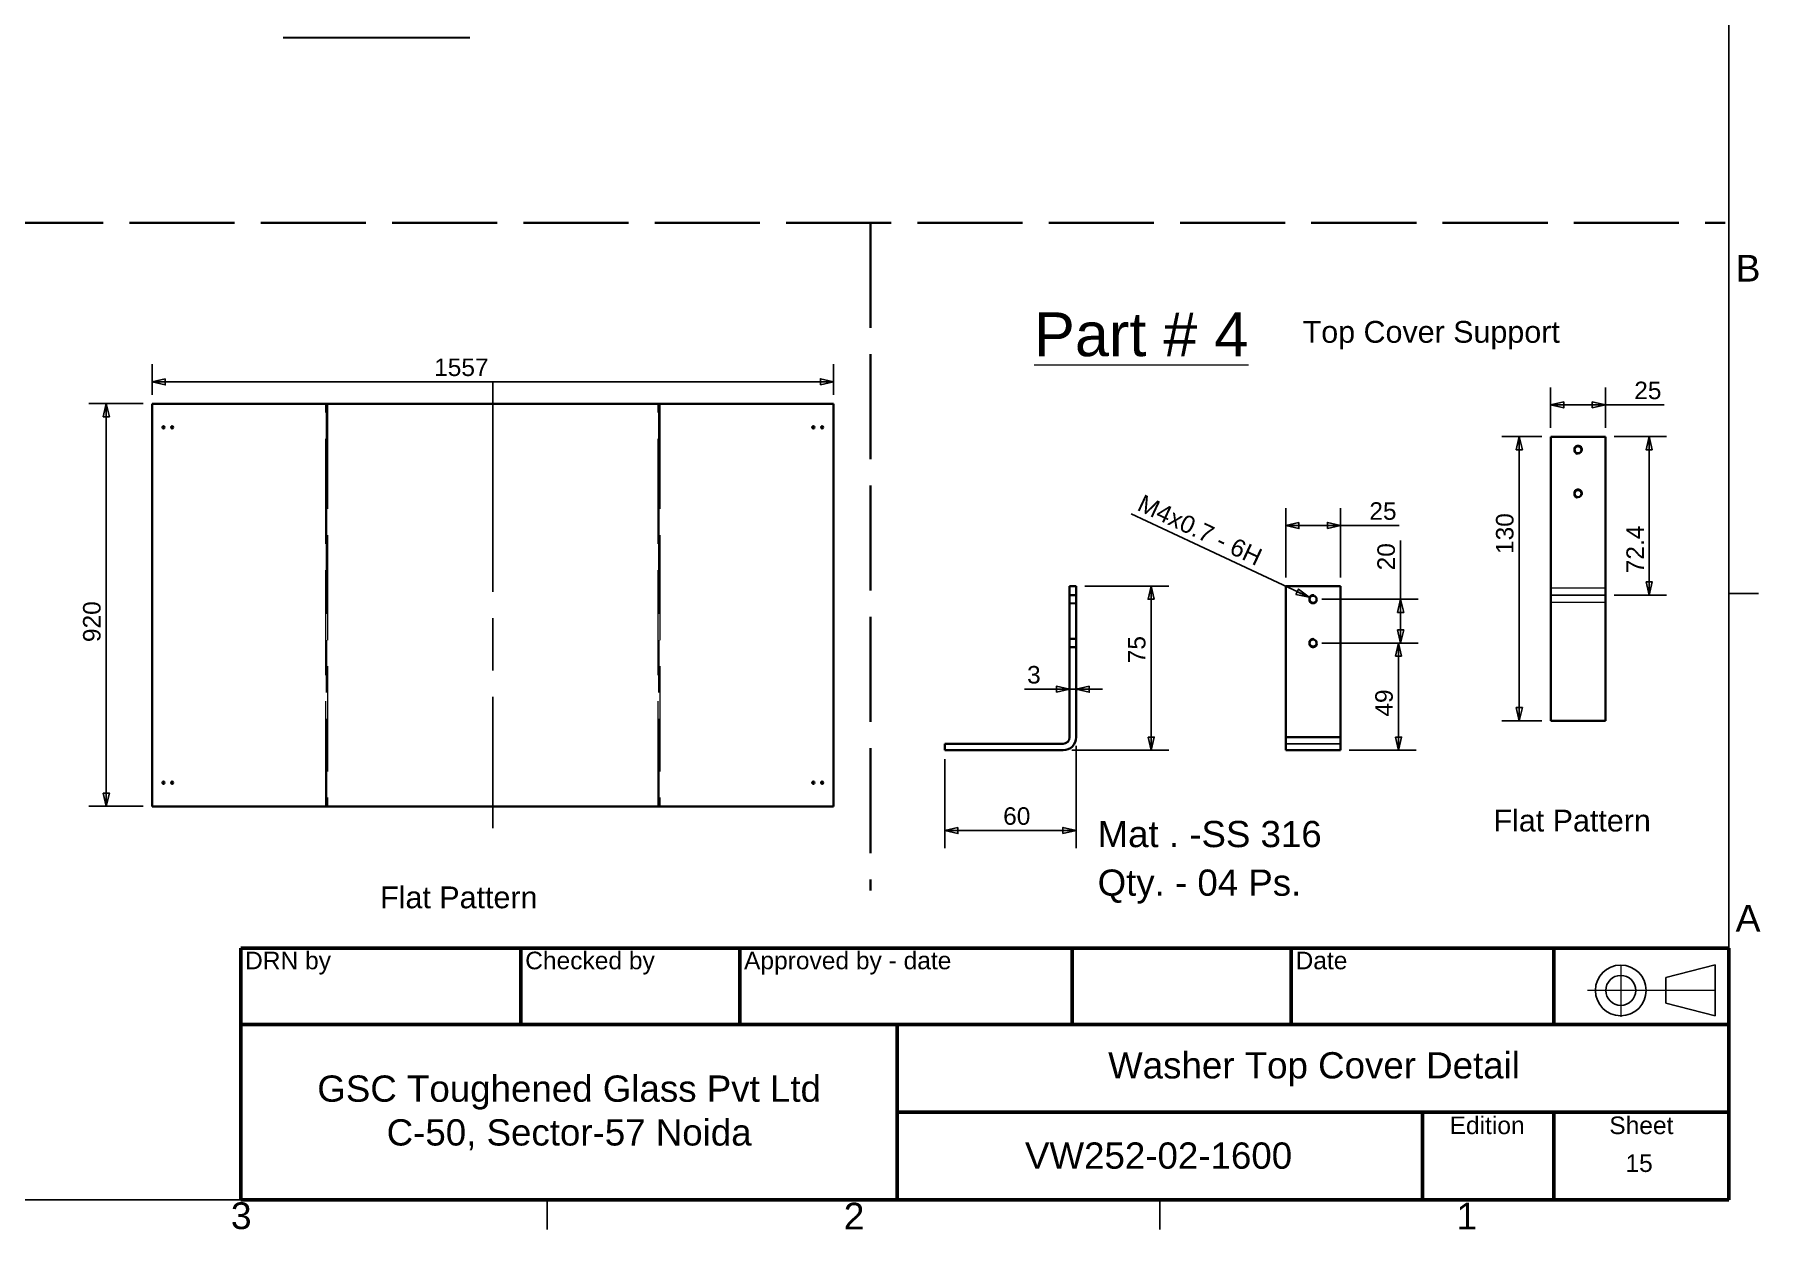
# Paper-space layout 'Washer Top Cover Detail' of a CAD drawing. Header units: millimetres. Extents: x -10 to 420, y -9 to 298.
# Drawn here: x 216.4 to 413.6, y -2.7 to 133.8 of the extents above; entities that cross this region are included whole.
import ezdxf

# ---------------------------------------------------------------- set-up
doc = ezdxf.new("R2010")
doc.units = ezdxf.units.MM
for name, pattern in [('ACAD_ISO02W100', [15, 12, -3]), ('ACAD_ISO04W100', [30, 24, -3, 0, -3]), ('ACAD_ISO08W100', [36, 24, -3, 6, -3])]:
    doc.linetypes.add(name, pattern=pattern)
for name, color, linetype, lineweight in [('2dTransBorder', 7, 'Continuous', 35), ('2dTransTitleBlock', 7, 'Continuous', 35), ('Centerline', 7, 'ACAD_ISO08W100', 25), ('Dimensions', 5, 'Continuous', 25), ('Hidden Edges', 7, 'ACAD_ISO02W100', 35), ('Sketch Lines', 7, 'Continuous', 25), ('Text', 5, 'Continuous', 25), ('Visible Edges', 7, 'Continuous', 50)]:
    doc.layers.add(name, color=color, linetype=linetype, lineweight=lineweight)
doc.layers.add('Title', color=7, linetype='Continuous')
doc.styles.add('Current-ISO', font='ARIAL.TTF')
doc.styles.get("Standard").update_dxf_attribs({"font": 'ARIAL.TTF'})
doc.styles.add('Text Style5', font='ARIAL.TTF')

# ---------------------------------------------------------------- blocks, each defined once
blk = doc.blocks.new('2dTransSymbol12')
at = {"color": 179}
for points in [[(230, 94.44), (229.65, 95.94), (229.3, 94.44), (230, 94.44)], [(229.3, 51.44), (229.65, 49.94), (230, 51.44), (229.3, 51.44)]]:
    blk.add_solid(points, dxfattribs=at)
at = {"layer": 'Dimensions', "color": 179, "linetype": 'Continuous', "lineweight": 25, "true_color": 0x262659}
for p, q in [((233.88, 95.94), (227.65, 95.94)), ((229.65, 95.94), (229.3, 94.44)), ((229.65, 94.44), (229.65, 95.94)), ((230, 94.44), (229.65, 95.94)), ((229.3, 94.44), (230, 94.44)), ((229.65, 94.44), (229.65, 51.44)), ((229.3, 51.44), (229.65, 49.94)), ((230, 51.44), (229.3, 51.44)), ((229.65, 51.44), (229.65, 49.94)), ((229.65, 49.94), (230, 51.44)), ((233.88, 49.94), (227.65, 49.94))]:
    blk.add_line(p, q, dxfattribs=at)
for points in [[(230, 94.44), (229.65, 95.94), (229.3, 94.44), (230, 94.44)], [(229.3, 51.44), (229.65, 49.94), (230, 51.44), (229.3, 51.44)]]:
    blk.add_lwpolyline(points, dxfattribs=at)
at = {"layer": 'Dimensions', "color": 178, "linetype": 'Continuous', "lineweight": 25, "true_color": 0x000001, "insert": (229.02, 68.7), "char_height": 2, "attachment_point": 7, "rotation": 90, "line_spacing_factor": 0.35, "style": 'Text Style5'}
blk.add_mtext('920', dxfattribs=at)
blk = doc.blocks.new('2dTransSymbol13')
at = {"color": 179}
for points in [[(236.38, 98.78), (234.88, 98.43), (236.38, 98.08), (236.38, 98.78)], [(311.22, 98.08), (312.72, 98.43), (311.22, 98.78), (311.22, 98.08)]]:
    blk.add_solid(points, dxfattribs=at)
at = {"layer": 'Dimensions', "color": 179, "linetype": 'Continuous', "lineweight": 25, "true_color": 0x262659}
for p, q in [((234.88, 96.94), (234.88, 100.43)), ((236.38, 98.78), (234.88, 98.43)), ((236.38, 98.08), (236.38, 98.78)), ((312.72, 98.43), (311.22, 98.78)), ((311.22, 98.78), (311.22, 98.08)), ((312.72, 96.94), (312.72, 100.43)), ((236.38, 98.43), (234.88, 98.43)), ((234.88, 98.43), (236.38, 98.08)), ((311.22, 98.43), (236.38, 98.43)), ((311.22, 98.43), (312.72, 98.43)), ((311.22, 98.08), (312.72, 98.43))]:
    blk.add_line(p, q, dxfattribs=at)
for points in [[(236.38, 98.78), (234.88, 98.43), (236.38, 98.08), (236.38, 98.78)], [(311.22, 98.08), (312.72, 98.43), (311.22, 98.78), (311.22, 98.08)]]:
    blk.add_lwpolyline(points, dxfattribs=at)
at = {"layer": 'Dimensions', "color": 178, "linetype": 'Continuous', "lineweight": 25, "true_color": 0x000001, "insert": (267.1, 99.06), "char_height": 2, "attachment_point": 7, "style": 'Text Style5'}
blk.add_mtext('1557', dxfattribs=at)
blk = doc.blocks.new('2dCenterLine1')
at = {"layer": 'Centerline', "lineweight": 25}
blk.add_line((273.8, 98.44), (273.8, 47.44), dxfattribs=at)
blk = doc.blocks.new('2dTransSymbol51')
at = {"color": 179}
for points in [[(326.93, 47.52), (325.43, 47.17), (326.93, 46.82), (326.93, 47.52)], [(338.93, 46.82), (340.43, 47.17), (338.93, 47.52), (338.93, 46.82)]]:
    blk.add_solid(points, dxfattribs=at)
at = {"layer": 'Dimensions', "color": 179, "linetype": 'Continuous', "lineweight": 25, "true_color": 0x262659}
for p, q in [((325.43, 55.34), (325.43, 45.17)), ((340.43, 56.84), (340.43, 45.17)), ((326.93, 47.52), (325.43, 47.17)), ((326.93, 46.82), (326.93, 47.52)), ((340.43, 47.17), (338.93, 47.52)), ((338.93, 47.52), (338.93, 46.82)), ((326.93, 47.17), (325.43, 47.17)), ((325.43, 47.17), (326.93, 46.82)), ((338.93, 47.17), (326.93, 47.17)), ((338.93, 47.17), (340.43, 47.17)), ((338.93, 46.82), (340.43, 47.17))]:
    blk.add_line(p, q, dxfattribs=at)
for points in [[(326.93, 47.52), (325.43, 47.17), (326.93, 46.82), (326.93, 47.52)], [(338.93, 46.82), (340.43, 47.17), (338.93, 47.52), (338.93, 46.82)]]:
    blk.add_lwpolyline(points, dxfattribs=at)
at = {"layer": 'Dimensions', "color": 18, "linetype": 'Continuous', "lineweight": 25, "true_color": 0x000000, "insert": (332.1, 47.8), "char_height": 2, "attachment_point": 7, "style": 'Text Style5'}
blk.add_mtext('60', dxfattribs=at)
blk = doc.blocks.new('2dTransSymbol52')
at = {"color": 179}
for points in [[(349.36, 73.59), (349.01, 75.09), (348.66, 73.59), (349.36, 73.59)], [(348.66, 57.84), (349.01, 56.34), (349.36, 57.84), (348.66, 57.84)]]:
    blk.add_solid(points, dxfattribs=at)
at = {"layer": 'Dimensions', "color": 179, "linetype": 'Continuous', "lineweight": 25, "true_color": 0x262659}
for p, q in [((341.43, 75.09), (351.01, 75.09)), ((349.01, 75.09), (348.66, 73.59)), ((349.01, 73.59), (349.01, 75.09)), ((349.36, 73.59), (349.01, 75.09)), ((348.66, 73.59), (349.36, 73.59)), ((349.01, 57.84), (349.01, 73.59)), ((348.66, 57.84), (349.01, 56.34)), ((349.36, 57.84), (348.66, 57.84)), ((349.01, 57.84), (349.01, 56.34)), ((349.01, 56.34), (349.36, 57.84)), ((339.93, 56.34), (351.01, 56.34))]:
    blk.add_line(p, q, dxfattribs=at)
for points in [[(349.36, 73.59), (349.01, 75.09), (348.66, 73.59), (349.36, 73.59)], [(348.66, 57.84), (349.01, 56.34), (349.36, 57.84), (348.66, 57.84)]]:
    blk.add_lwpolyline(points, dxfattribs=at)
at = {"layer": 'Dimensions', "color": 18, "linetype": 'Continuous', "lineweight": 25, "true_color": 0x010000, "insert": (348.38, 66.28), "char_height": 2, "attachment_point": 7, "rotation": 90, "style": 'Text Style5'}
blk.add_mtext('75', dxfattribs=at)
blk = doc.blocks.new('2dTransSymbol53')
at = {"color": 179}
for points in [[(365.88, 82.36), (364.38, 82.01), (365.88, 81.66), (365.88, 82.36)], [(369.13, 81.66), (370.63, 82.01), (369.13, 82.36), (369.13, 81.66)]]:
    blk.add_solid(points, dxfattribs=at)
at = {"layer": 'Dimensions', "color": 179, "linetype": 'Continuous', "lineweight": 25, "true_color": 0x262659}
for p, q in [((364.38, 76.09), (364.38, 84.01)), ((370.63, 76.09), (370.63, 84.01)), ((365.88, 82.36), (364.38, 82.01)), ((365.88, 82.01), (364.38, 82.01)), ((364.38, 82.01), (365.88, 81.66)), ((365.88, 81.66), (365.88, 82.36)), ((369.13, 82.01), (365.88, 82.01)), ((370.63, 82.01), (369.13, 82.36)), ((369.13, 82.36), (369.13, 81.66)), ((369.13, 82.01), (370.63, 82.01)), ((369.13, 81.66), (370.63, 82.01)), ((377.34, 82.01), (370.63, 82.01))]:
    blk.add_line(p, q, dxfattribs=at)
for points in [[(365.88, 82.36), (364.38, 82.01), (365.88, 81.66), (365.88, 82.36)], [(369.13, 81.66), (370.63, 82.01), (369.13, 82.36), (369.13, 81.66)]]:
    blk.add_lwpolyline(points, dxfattribs=at)
at = {"layer": 'Dimensions', "color": 178, "linetype": 'Continuous', "lineweight": 25, "true_color": 0x000001, "insert": (373.93, 82.64), "char_height": 2, "attachment_point": 7, "line_spacing_factor": 0.35, "style": 'Text Style5'}
blk.add_mtext('25', dxfattribs=at)
blk = doc.blocks.new('2dTransSymbol54')
at = {"color": 179}
for points in [[(338.18, 62.96), (339.68, 63.31), (338.18, 63.66), (338.18, 62.96)], [(341.93, 63.66), (340.43, 63.31), (341.93, 62.96), (341.93, 63.66)]]:
    blk.add_solid(points, dxfattribs=at)
at = {"layer": 'Dimensions', "color": 179, "linetype": 'Continuous', "lineweight": 25, "true_color": 0x262659}
for p, q in [((334.53, 63.31), (336.68, 63.31)), ((338.18, 63.31), (336.68, 63.31)), ((339.68, 63.31), (338.18, 63.66)), ((338.18, 63.66), (338.18, 62.96)), ((338.18, 63.31), (339.68, 63.31)), ((338.18, 62.96), (339.68, 63.31)), ((340.43, 63.31), (339.68, 63.31)), ((341.93, 63.66), (340.43, 63.31)), ((341.93, 63.31), (340.43, 63.31)), ((340.43, 63.31), (341.93, 62.96)), ((341.93, 62.96), (341.93, 63.66)), ((341.93, 63.31), (343.43, 63.31))]:
    blk.add_line(p, q, dxfattribs=at)
for points in [[(338.18, 62.96), (339.68, 63.31), (338.18, 63.66), (338.18, 62.96)], [(341.93, 63.66), (340.43, 63.31), (341.93, 62.96), (341.93, 63.66)]]:
    blk.add_lwpolyline(points, dxfattribs=at)
at = {"layer": 'Dimensions', "color": 18, "linetype": 'Continuous', "lineweight": 25, "true_color": 0x000000, "insert": (334.83, 63.94), "char_height": 2, "attachment_point": 7, "style": 'Text Style5'}
blk.add_mtext('3', dxfattribs=at)
blk = doc.blocks.new('2dTransSymbol55')
at = {"color": 179}
for points in [[(377.62, 67.09), (377.27, 68.59), (376.92, 67.09), (377.62, 67.09)], [(376.92, 57.84), (377.27, 56.34), (377.62, 57.84), (376.92, 57.84)]]:
    blk.add_solid(points, dxfattribs=at)
at = {"layer": 'Dimensions', "color": 179, "linetype": 'Continuous', "lineweight": 25, "true_color": 0x262659}
for p, q in [((368.5, 68.59), (379.27, 68.59)), ((377.27, 68.59), (376.92, 67.09)), ((376.92, 67.09), (377.62, 67.09)), ((377.27, 67.09), (377.27, 68.59)), ((377.62, 67.09), (377.27, 68.59)), ((377.27, 67.09), (377.27, 57.84)), ((376.92, 57.84), (377.27, 56.34)), ((377.62, 57.84), (376.92, 57.84)), ((377.27, 57.84), (377.27, 56.34)), ((377.27, 56.34), (377.62, 57.84)), ((371.63, 56.34), (379.27, 56.34))]:
    blk.add_line(p, q, dxfattribs=at)
for points in [[(377.62, 67.09), (377.27, 68.59), (376.92, 67.09), (377.62, 67.09)], [(376.92, 57.84), (377.27, 56.34), (377.62, 57.84), (376.92, 57.84)]]:
    blk.add_lwpolyline(points, dxfattribs=at)
at = {"layer": 'Dimensions', "color": 18, "linetype": 'Continuous', "lineweight": 25, "true_color": 0x000000, "insert": (376.63, 60.18), "char_height": 2, "attachment_point": 7, "rotation": 90, "style": 'Text Style5'}
blk.add_mtext('49', dxfattribs=at)
blk = doc.blocks.new('2dTransSymbol56')
at = {"color": 179}
for points in [[(377.85, 72.09), (377.5, 73.59), (377.15, 72.09), (377.85, 72.09)], [(377.15, 70.09), (377.5, 68.59), (377.85, 70.09), (377.15, 70.09)]]:
    blk.add_solid(points, dxfattribs=at)
at = {"layer": 'Dimensions', "color": 179, "linetype": 'Continuous', "lineweight": 25, "true_color": 0x262659}
for p, q in [((377.5, 80.3), (377.5, 73.59)), ((368.5, 73.59), (379.5, 73.59)), ((377.5, 73.59), (377.15, 72.09)), ((377.5, 72.09), (377.5, 73.59)), ((377.85, 72.09), (377.5, 73.59)), ((377.15, 72.09), (377.85, 72.09)), ((377.5, 70.09), (377.5, 72.09)), ((377.15, 70.09), (377.5, 68.59)), ((377.85, 70.09), (377.15, 70.09)), ((377.5, 70.09), (377.5, 68.59)), ((377.5, 68.59), (377.85, 70.09)), ((368.5, 68.59), (379.5, 68.59))]:
    blk.add_line(p, q, dxfattribs=at)
for points in [[(377.85, 72.09), (377.5, 73.59), (377.15, 72.09), (377.85, 72.09)], [(377.15, 70.09), (377.5, 68.59), (377.85, 70.09), (377.15, 70.09)]]:
    blk.add_lwpolyline(points, dxfattribs=at)
at = {"layer": 'Dimensions', "color": 18, "linetype": 'Continuous', "lineweight": 25, "true_color": 0x000000, "insert": (376.87, 76.89), "char_height": 2, "attachment_point": 7, "rotation": 90, "style": 'Text Style5'}
blk.add_mtext('20', dxfattribs=at)
blk = doc.blocks.new('2dTransSymbol57')
at = {"color": 179}
blk.add_solid([(365.54, 74.13), (367.05, 73.81), (365.84, 74.76), (365.54, 74.13)], dxfattribs=at)
at = {"layer": 'Dimensions', "color": 179, "linetype": 'Continuous', "lineweight": 25, "true_color": 0x262659}
for p, q in [((353.88, 79.99), (346.72, 83.35)), ((367.05, 73.81), (353.88, 79.99)), ((365.84, 74.76), (365.54, 74.13)), ((365.54, 74.13), (367.05, 73.81)), ((365.69, 74.44), (367.05, 73.81)), ((367.05, 73.81), (365.84, 74.76))]:
    blk.add_line(p, q, dxfattribs=at)
blk.add_lwpolyline([(365.54, 74.13), (367.05, 73.81), (365.84, 74.76), (365.54, 74.13)], dxfattribs=at)
at = {"layer": 'Dimensions', "color": 18, "linetype": 'Continuous', "lineweight": 25, "true_color": 0x000000, "insert": (347.26, 83.8), "char_height": 2, "attachment_point": 7, "rotation": 334.8546, "style": 'Text Style5'}
blk.add_mtext('M4x0.7 - 6H', dxfattribs=at)
blk = doc.blocks.new('2dTransSymbol58')
at = {"color": 179}
for points in [[(406.24, 90.67), (405.89, 92.17), (405.54, 90.67), (406.24, 90.67)], [(405.54, 75.57), (405.89, 74.07), (406.24, 75.57), (405.54, 75.57)]]:
    blk.add_solid(points, dxfattribs=at)
at = {"layer": 'Dimensions', "color": 179, "linetype": 'Continuous', "lineweight": 25, "true_color": 0x262659}
for p, q in [((401.89, 92.17), (407.89, 92.17)), ((405.89, 92.17), (405.54, 90.67)), ((405.89, 90.67), (405.89, 92.17)), ((406.24, 90.67), (405.89, 92.17)), ((405.54, 90.67), (406.24, 90.67)), ((405.89, 90.67), (405.89, 75.57)), ((405.54, 75.57), (405.89, 74.07)), ((406.24, 75.57), (405.54, 75.57)), ((405.89, 75.57), (405.89, 74.07)), ((405.89, 74.07), (406.24, 75.57)), ((401.89, 74.07), (407.89, 74.07))]:
    blk.add_line(p, q, dxfattribs=at)
for points in [[(406.24, 90.67), (405.89, 92.17), (405.54, 90.67), (406.24, 90.67)], [(405.54, 75.57), (405.89, 74.07), (406.24, 75.57), (405.54, 75.57)]]:
    blk.add_lwpolyline(points, dxfattribs=at)
at = {"layer": 'Dimensions', "color": 18, "linetype": 'Continuous', "lineweight": 25, "true_color": 0x000000, "insert": (405.29, 76.56), "char_height": 2, "attachment_point": 7, "rotation": 90, "style": 'Text Style5'}
blk.add_mtext('72.4', dxfattribs=at)
blk = doc.blocks.new('2dTransSymbol59')
at = {"color": 179}
for points in [[(396.14, 96.14), (394.64, 95.79), (396.14, 95.44), (396.14, 96.14)], [(399.39, 95.44), (400.89, 95.79), (399.39, 96.14), (399.39, 95.44)]]:
    blk.add_solid(points, dxfattribs=at)
at = {"layer": 'Dimensions', "color": 179, "linetype": 'Continuous', "lineweight": 25, "true_color": 0x262659}
for p, q in [((394.64, 93.17), (394.64, 97.79)), ((400.89, 93.17), (400.89, 97.79)), ((396.14, 96.14), (394.64, 95.79)), ((396.14, 95.79), (394.64, 95.79)), ((394.64, 95.79), (396.14, 95.44)), ((396.14, 95.44), (396.14, 96.14)), ((399.39, 95.79), (396.14, 95.79)), ((400.89, 95.79), (399.39, 96.14)), ((399.39, 96.14), (399.39, 95.44)), ((399.39, 95.79), (400.89, 95.79)), ((399.39, 95.44), (400.89, 95.79)), ((407.6, 95.79), (400.89, 95.79))]:
    blk.add_line(p, q, dxfattribs=at)
for points in [[(396.14, 96.14), (394.64, 95.79), (396.14, 95.44), (396.14, 96.14)], [(399.39, 95.44), (400.89, 95.79), (399.39, 96.14), (399.39, 95.44)]]:
    blk.add_lwpolyline(points, dxfattribs=at)
at = {"layer": 'Dimensions', "color": 18, "linetype": 'Continuous', "lineweight": 25, "true_color": 0x000000, "insert": (404.19, 96.42), "char_height": 2, "attachment_point": 7, "style": 'Text Style5'}
blk.add_mtext('25', dxfattribs=at)
blk = doc.blocks.new('2dTransSymbol60')
at = {"color": 179}
for points in [[(391.41, 90.67), (391.06, 92.17), (390.71, 90.67), (391.41, 90.67)], [(390.71, 61.22), (391.06, 59.72), (391.41, 61.22), (390.71, 61.22)]]:
    blk.add_solid(points, dxfattribs=at)
at = {"layer": 'Dimensions', "color": 179, "linetype": 'Continuous', "lineweight": 25, "true_color": 0x262659}
for p, q in [((393.64, 92.17), (389.06, 92.17)), ((391.06, 92.17), (390.71, 90.67)), ((391.06, 90.67), (391.06, 92.17)), ((391.41, 90.67), (391.06, 92.17)), ((390.71, 90.67), (391.41, 90.67)), ((391.06, 90.67), (391.06, 61.22)), ((390.71, 61.22), (391.06, 59.72)), ((391.41, 61.22), (390.71, 61.22)), ((391.06, 61.22), (391.06, 59.72)), ((391.06, 59.72), (391.41, 61.22)), ((393.64, 59.72), (389.06, 59.72))]:
    blk.add_line(p, q, dxfattribs=at)
for points in [[(391.41, 90.67), (391.06, 92.17), (390.71, 90.67), (391.41, 90.67)], [(390.71, 61.22), (391.06, 59.72), (391.41, 61.22), (390.71, 61.22)]]:
    blk.add_lwpolyline(points, dxfattribs=at)
at = {"layer": 'Dimensions', "linetype": 'Continuous', "lineweight": 25, "insert": (390.42, 78.76), "char_height": 2, "attachment_point": 7, "rotation": 90, "style": 'Text Style5'}
blk.add_mtext('130', dxfattribs=at)
blk = doc.blocks.new('Default Border')
at = {"layer": '2dTransBorder', "color": 179, "linetype": 'Continuous', "lineweight": 25, "true_color": 0x262659}
for points in [[(5, 5), (5, 292), (415, 292), (415, 5), (5, 5)], [(415, 74.25), (418.4, 74.25)], [(280, 5), (280, 1.6)], [(350, 5), (350, 1.6)]]:
    blk.add_lwpolyline(points, dxfattribs=at)
at = {"layer": '2dTransBorder', "color": 179, "lineweight": 211, "char_height": 3.05, "attachment_point": 7, "style": 'Current-ISO'}
for s, insert in [('B', (415.77, 109.88)), ('A', (415.77, 35.63)), ('3', (243.88, 1.6)), ('2', (313.88, 1.6)), ('1', (383.88, 1.6))]:
    blk.add_mtext(s, dxfattribs=dict(at, insert=insert))
blk = doc.blocks.new('Title')
at = {"layer": '2dTransTitleBlock', "linetype": 'Continuous', "lineweight": 50}
for p, q in [((410, 28.73), (240, 28.73)), ((240, 28.73), (240, 0)), ((272, 20), (272, 28.73)), ((297, 20), (297, 28.73)), ((335, 20), (335, 28.73)), ((360, 20), (360, 28.73)), ((390, 20), (390, 28.73)), ((410, 0), (410, 28.73)), ((240, 20), (410, 20)), ((315, 20), (315, 0)), ((410, 10), (315, 10)), ((375, 0), (375, 10)), ((390, 0), (390, 10)), ((240, 0), (410, 0))]:
    blk.add_line(p, q, dxfattribs=at)
at = {"layer": '2dTransTitleBlock', "linetype": 'ACAD_ISO04W100', "lineweight": 18}
for p, q in [((397.65, 26.82), (397.65, 20.88)), ((402.78, 23.91), (393.84, 23.91)), ((408.43, 23.91), (402.78, 23.91))]:
    blk.add_line(p, q, dxfattribs=at)
at = {"layer": '2dTransTitleBlock', "lineweight": 25}
for p, q in [((402.78, 25.38), (408.43, 26.82)), ((408.43, 26.82), (408.43, 23.91)), ((402.78, 23.91), (402.78, 25.38)), ((402.78, 22.44), (402.78, 23.91)), ((408.43, 23.91), (408.43, 21.01)), ((408.43, 21.01), (402.78, 22.44))]:
    blk.add_line(p, q, dxfattribs=at)
for radius in [2.9, 1.71]:
    blk.add_circle((397.65, 23.91), radius, dxfattribs=at)
at = {"layer": '2dTransBorder'}
blk.add_blockref('Default Border', (-5, -5), dxfattribs=at)
at = {"layer": '2dTransTitleBlock', "color": 179, "lineweight": 5, "style": 'Current-ISO'}
for s, insert, char_height, width, attachment_point, line_spacing_factor in [('DRN by', (240.5, 28.33), 2.007, 26.9559, 1, 0.856083), ('Checked by', (272.5, 28.33), 2.007, 26.0627, 1, 0.856083), ('Approved by - date', (297.5, 28.33), 2.0066, 41.7838, 1, 0.846), ('Date', (360.5, 28.33), 2.007, 14.5, 1, 0.856083), ('Edition', (382.38, 9.5), 2.007, 13.7547, 2, 0.856083), ('Sheet', (400, 9.5), 2.007, 19, 2, 0.856083)]:
    blk.add_mtext(s, dxfattribs=dict(at, insert=insert, char_height=char_height, width=width, attachment_point=attachment_point, line_spacing_factor=line_spacing_factor))
at = {"layer": '2dTransTitleBlock', "char_height": 3, "attachment_point": 5}
for s, insert, width in [('Washer Top Cover Detail', (362.61, 14.9), 92.5393), ('GSC Toughened Glass Pvt Ltd\\PC-50, Sector-57 Noida', (277.52, 9.91), 72.5423), ('VW252-02-1600', (344.85, 5.02), 57.8637)]:
    blk.add_mtext(s, dxfattribs=dict(at, insert=insert, width=width))

psp = doc.layouts.new('Washer Top Cover Detail')

# ---------------------------------------------------------------- linework, layer by layer
at = {"color": 250, "linetype": 'Continuous', "lineweight": 30, "true_color": 0x3f3f3f}
psp.add_line((244.86, 133.48), (266.17, 133.48), dxfattribs=at)
at = {"layer": 'Hidden Edges', "color": 179, "linetype": 'ACAD_ISO02W100', "lineweight": 18, "true_color": 0x262659}
for p, q in [((249.72, 45.65), (249.72, 91.65)), ((249.89, 91.65), (249.89, 45.65)), ((287.69, 45.65), (287.69, 91.65)), ((287.86, 91.65), (287.86, 45.65)), ((335.43, 69.81), (334.68, 69.81)), ((335.43, 69.72), (334.68, 69.72)), ((389.64, 70.63), (395.89, 70.63)), ((334.68, 68.91), (335.43, 68.91)), ((334.68, 68.81), (335.43, 68.81)), ((395.89, 68.94), (389.64, 68.94)), ((335.43, 64.81), (334.68, 64.81)), ((335.43, 64.72), (334.68, 64.72)), ((334.68, 63.91), (335.43, 63.91)), ((334.68, 63.81), (335.43, 63.81)), ((365.62, 53.56), (359.37, 53.56)), ((359.37, 52.81), (365.62, 52.81)), ((365.62, 52.81), (359.37, 52.81))]:
    psp.add_line(p, q, dxfattribs=at)
at = {"layer": 'Hidden Edges', "color": 179, "linetype": 'ACAD_ISO08W100', "lineweight": 25, "true_color": 0x262659}
for p, q in [((249.8, 91.65), (249.8, 45.65)), ((287.77, 91.65), (287.77, 45.65)), ((389.64, 69.79), (395.89, 69.79))]:
    psp.add_line(p, q, dxfattribs=at)
at = {"layer": 'Hidden Edges', "color": 179, "linetype": 'ACAD_ISO02W100', "lineweight": 18, "true_color": 0x262659}
for centre, radius, start, end in [((392.76, 86.38), 0.5, 349.979, 219.5141), ((392.76, 86.38), 0.5, 233.0132, 238.314), ((392.76, 86.38), 0.5, 243.7592, 259.9985), ((392.76, 86.38), 0.405, 359.9731, 37.3483), ((392.76, 81.38), 0.5, 349.9947, 206.0004), ((392.76, 81.38), 0.5, 349.9947, 206.0004), ((392.76, 81.38), 0.5, 212.6609, 219.5109), ((392.76, 81.38), 0.5, 212.6609, 219.5109), ((392.76, 81.38), 0.5, 238.3182, 243.7628), ((392.76, 81.38), 0.5, 238.3182, 243.7628), ((392.76, 81.38), 0.5, 249.257, 259.9999), ((392.76, 81.38), 0.5, 249.257, 259.9999), ((392.76, 81.38), 0.405, 90, 95.871), ((392.76, 81.38), 0.405, 59.9822, 65.8513), ((392.76, 81.38), 0.405, 29.9941, 37.3584), ((392.76, 81.38), 0.405, 359.9929, 5.8617), ((362.49, 69.31), 0.5, 161.0126, 204.2626), ((362.49, 69.31), 0.5, 150.2612, 155.7097), ((362.49, 69.31), 0.5, 215.0161, 221.6686), ((362.49, 69.31), 0.5, 79.9922, 139.3128), ((362.49, 69.31), 0.5, 309.487, 349.9823), ((362.49, 69.31), 0.5, 258.2442, 285.2455), ((362.49, 69.31), 0.5, 295.9998, 302.6485), ((362.49, 64.31), 0.5, 150.2528, 204.2535), ((362.49, 64.31), 0.5, 79.9938, 144.7543), ((362.49, 64.31), 0.5, 215.0084, 221.6614), ((362.49, 64.31), 0.5, 247.2998, 258.2422), ((362.49, 64.31), 0.5, 268.9903, 274.2963), ((362.49, 64.31), 0.5, 279.7472, 349.9916), ((362.49, 64.31), 0.405, 359.9896, 5.8585), ((306.41, 48.35), 0.125, 0.1256, 108.1222)]:
    psp.add_arc(centre, radius, start, end, dxfattribs=at)
at = {"layer": 'Sketch Lines', "linetype": 'ACAD_ISO02W100', "lineweight": 35}
for p, q in [((2.29, 112.31), (409.57, 112.31)), ((311.95, 112.31), (311.95, 36.04))]:
    psp.add_line(p, q, dxfattribs=at)
at = {"layer": 'Visible Edges', "color": 179, "linetype": 'Continuous', "lineweight": 35, "true_color": 0x262659}
for p, q in [((307.71, 91.65), (229.87, 91.65)), ((307.71, 91.65), (229.87, 91.65)), ((229.87, 91.65), (229.87, 45.65)), ((229.87, 91.65), (229.87, 45.65)), ((307.71, 45.65), (307.71, 91.65)), ((307.71, 45.65), (307.71, 91.65)), ((395.89, 87.88), (389.64, 87.88)), ((395.89, 87.88), (389.64, 87.88)), ((389.64, 87.88), (389.64, 55.44)), ((389.64, 87.88), (389.64, 55.44)), ((395.89, 55.44), (395.89, 87.88)), ((395.89, 55.44), (395.89, 87.88)), ((334.68, 70.81), (335.43, 70.81)), ((335.43, 70.81), (334.68, 70.81)), ((334.68, 53.56), (334.68, 70.81)), ((334.68, 70.81), (334.68, 53.56)), ((334.68, 68.81), (334.68, 69.81)), ((334.68, 68.91), (334.68, 69.72)), ((335.43, 53.56), (335.43, 70.81)), ((335.43, 70.81), (335.43, 53.56)), ((335.43, 69.81), (335.43, 68.81)), ((335.43, 69.72), (335.43, 68.91)), ((365.62, 70.81), (359.37, 70.81)), ((359.37, 70.81), (359.37, 53.56)), ((365.62, 70.81), (359.37, 70.81)), ((359.37, 53.56), (359.37, 70.81)), ((365.62, 53.56), (365.62, 70.81)), ((365.62, 70.81), (365.62, 53.56)), ((334.68, 63.81), (334.68, 64.81)), ((334.68, 63.91), (334.68, 64.72)), ((335.43, 64.81), (335.43, 63.81)), ((335.43, 64.72), (335.43, 63.91)), ((389.64, 55.44), (395.89, 55.44)), ((389.64, 55.44), (395.89, 55.44)), ((359.37, 53.56), (365.62, 53.56)), ((359.37, 52.06), (359.37, 53.56)), ((359.37, 52.81), (359.37, 53.56)), ((365.62, 52.06), (365.62, 53.56)), ((365.62, 52.81), (365.62, 53.56)), ((320.43, 52.81), (333.93, 52.81)), ((320.43, 52.06), (320.43, 52.81)), ((320.43, 52.81), (320.43, 52.06)), ((333.93, 52.81), (320.43, 52.81)), ((333.93, 52.06), (320.43, 52.06)), ((320.43, 52.06), (333.93, 52.06)), ((359.37, 52.06), (359.37, 52.81)), ((365.62, 52.06), (359.37, 52.06)), ((365.62, 52.06), (359.37, 52.06)), ((365.62, 52.81), (365.62, 52.06)), ((229.87, 45.65), (307.71, 45.65)), ((229.87, 45.65), (307.71, 45.65))]:
    psp.add_line(p, q, dxfattribs=at)
at = {"layer": 'Visible Edges', "color": 179, "linetype": 'ACAD_ISO08W100', "lineweight": 25, "true_color": 0x262659}
for p, q in [((249.8, 91.65), (249.8, 45.65)), ((287.77, 91.65), (287.77, 45.65)), ((389.64, 69.79), (395.89, 69.79))]:
    psp.add_line(p, q, dxfattribs=at)
at = {"layer": 'Visible Edges', "color": 179, "linetype": 'Continuous', "lineweight": 35, "true_color": 0x262659}
for centre, radius in [((231.17, 88.95), 0.125), ((231.17, 88.95), 0.125), ((232.17, 88.95), 0.125), ((232.17, 88.95), 0.125), ((305.41, 88.95), 0.125), ((305.41, 88.95), 0.125), ((306.41, 88.95), 0.125), ((306.41, 88.95), 0.125), ((392.76, 86.38), 0.405), ((392.76, 81.38), 0.405), ((362.49, 69.31), 0.405), ((362.49, 69.31), 0.405), ((362.49, 64.31), 0.405), ((231.17, 48.35), 0.125), ((231.17, 48.35), 0.125), ((232.17, 48.35), 0.125), ((232.17, 48.35), 0.125), ((305.41, 48.35), 0.125), ((305.41, 48.35), 0.125), ((306.41, 48.35), 0.125)]:
    psp.add_circle(centre, radius, dxfattribs=at)
at = {"layer": 'Visible Edges', "color": 179, "linetype": 'Continuous', "lineweight": 18, "true_color": 0x262659}
for centre, start, end in [((392.76, 86.38), 349.979, 259.9985), ((392.76, 86.38), 219.5141, 233.0132), ((392.76, 86.38), 238.314, 243.7592), ((392.76, 81.38), 349.9947, 259.9999), ((392.76, 81.38), 349.9947, 259.9999), ((392.76, 81.38), 206.0004, 212.6609), ((392.76, 81.38), 206.0004, 212.6609), ((392.76, 81.38), 219.5109, 238.3182), ((392.76, 81.38), 219.5109, 238.3182), ((392.76, 81.38), 243.7628, 249.257), ((392.76, 81.38), 243.7628, 249.257), ((362.49, 69.31), 79.9922, 349.9823), ((362.49, 69.31), 155.7097, 161.0126), ((362.49, 69.31), 204.2626, 215.0161), ((362.49, 69.31), 139.3128, 150.2612), ((362.49, 69.31), 221.6686, 258.2442), ((362.49, 69.31), 285.2455, 295.9998), ((362.49, 69.31), 302.6485, 309.487), ((362.49, 64.31), 79.9938, 349.9916), ((362.49, 64.31), 204.2535, 215.0084), ((362.49, 64.31), 144.7543, 150.2528), ((362.49, 64.31), 221.6614, 247.2998), ((362.49, 64.31), 258.2422, 268.9903), ((362.49, 64.31), 274.2963, 279.7472)]:
    psp.add_arc(centre, 0.5, start, end, dxfattribs=at)
at = {"layer": 'Visible Edges', "color": 179, "linetype": 'Continuous', "lineweight": 35, "true_color": 0x262659}
for centre, radius, start, end in [((392.76, 86.38), 0.405, 37.3483, 359.9731), ((392.76, 81.38), 0.405, 95.871, 359.9929), ((392.76, 81.38), 0.405, 65.8513, 90), ((392.76, 81.38), 0.405, 37.3584, 59.9822), ((392.76, 81.38), 0.405, 5.8617, 29.9941), ((362.49, 64.31), 0.405, 90, 359.9896), ((362.49, 64.31), 0.405, 5.8585, 90), ((333.93, 53.56), 1.5, 270, 0), ((333.93, 53.56), 1.5, 270, 0), ((333.93, 53.56), 0.75, 270, 0), ((333.93, 53.56), 0.75, 270, 0), ((306.41, 48.35), 0.125, 108.1222, 0.1256)]:
    psp.add_arc(centre, radius, start, end, dxfattribs=at)

# ---------------------------------------------------------------- block references
at = {"layer": 'Centerline'}
psp.add_blockref('2dCenterLine1', (-5.01, -4.28), dxfattribs=at)
at = {"layer": 'Dimensions'}
for name in ['2dTransSymbol13', '2dTransSymbol59', '2dTransSymbol12', '2dTransSymbol60', '2dTransSymbol58', '2dTransSymbol57', '2dTransSymbol53', '2dTransSymbol56', '2dTransSymbol52', '2dTransSymbol55', '2dTransSymbol54', '2dTransSymbol51']:
    psp.add_blockref(name, (-5.01, -4.28), dxfattribs=at)
at = {"layer": 'Title'}
psp.add_blockref('Title', (-0.01, 0.72), dxfattribs=at)

# ---------------------------------------------------------------- texts
at = {"insert": (398.18, 5.89), "char_height": 2, "attachment_point": 1}
psp.add_mtext('15', dxfattribs=at)
at = {"layer": 'Text', "color": 179, "linetype": 'Continuous', "lineweight": 5, "true_color": 0x262659, "attachment_point": 1, "style": 'Current-ISO'}
for s, insert, char_height, width, line_spacing_factor in [('\\W1.00;\\H5.0038;\\LPart # 4', (330.62, 102.08), 5.0038, 53.4234, 0.860186), ('\\W1.00;\\H2.4892;\\lTop Cover Support', (361.3, 101.1), 2.4892, 34.9036, 0.860831), ('\\W1.00;\\H2.4892;\\lFlat Pattern', (383.1, 45.27), 2.4892, 34.9036, 0.846), ('\\W1.00;\\H2.9972;\\lMat . -SS 316\\PQty. - 04 Ps.', (337.88, 43.99), 2.9972, 53.4234, 1.111143), ('\\W1.00;\\H2.4892;\\lFlat Pattern', (255.92, 36.5), 2.4892, 34.9036, 0.846)]:
    psp.add_mtext(s, dxfattribs=dict(at, insert=insert, char_height=char_height, width=width, line_spacing_factor=line_spacing_factor))

doc.saveas('drawing.dxf')
